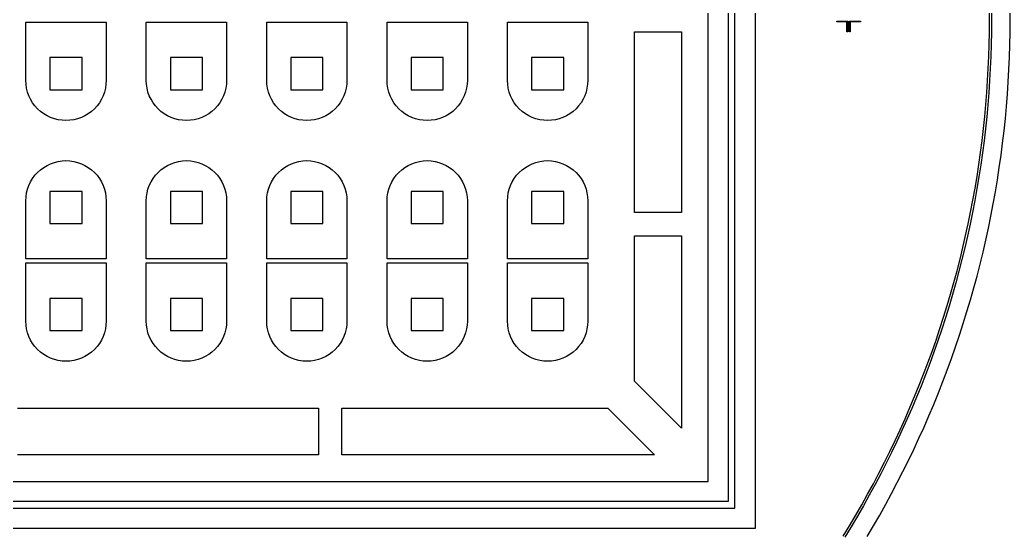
# Model space of a CAD drawing. Extents: x -25 to 122, y -49 to 104.
# Drawn here: x 46.9 to 122.4, y -11.5 to 27.5 of the extents above; entities that cross this region are included whole.
import ezdxf

# ---------------------------------------------------------------- set-up
doc = ezdxf.new("R2010")
doc.units = 0

msp = doc.modelspace()

# ---------------------------------------------------------------- linework, layer by layer
for p, q in [((102.919, 66.235), (102.919, -11.209)), ((100.881, 64.197), (100.881, -9.17099)), ((101.39, -9.6805), (101.39, 64.7065)), ((99.3525, -7.64249), (99.3525, 62.6685)), ((120.78, 27.513), (120.774, 28.4324)), ((120.924, 28.4343), (120.93, 27.513)), ((122.355, 27.513), (122.349, 28.4518)), ((47.3835, 22.9275), (47.3835, 27.3602)), ((47.3835, 27.3602), (53.4975, 27.3602)), ((53.4975, 27.3602), (53.4975, 22.9275)), ((56.5545, 22.9275), (56.5545, 27.3602)), ((56.5545, 27.3602), (62.6685, 27.3602)), ((62.6685, 27.3602), (62.6685, 22.9275)), ((65.7255, 22.9275), (65.7255, 27.3602)), ((65.7255, 27.3602), (71.8395, 27.3602)), ((71.8395, 27.3602), (71.8395, 22.9275)), ((74.8965, 22.9275), (74.8965, 27.3602)), ((74.8965, 27.3602), (81.0105, 27.3602)), ((81.0105, 27.3602), (81.0105, 22.9275)), ((84.0675, 22.9275), (84.0675, 27.3602)), ((84.0675, 27.3602), (90.1815, 27.3602)), ((90.1815, 27.3602), (90.1815, 22.9275)), ((109.16, 27.3856), (109.16, 27.4493)), ((109.16, 27.4493), (109.988, 27.4493)), ((109.925, 27.3856), (109.16, 27.3856)), ((109.925, 26.6214), (109.925, 27.3856)), ((109.988, 27.4493), (109.988, 26.6214)), ((110.116, 26.6214), (110.116, 27.4493)), ((110.116, 27.4493), (110.944, 27.4493)), ((110.944, 27.3856), (110.179, 27.3856)), ((110.179, 27.3856), (110.179, 26.6214)), ((110.944, 27.4493), (110.944, 27.3856)), ((120.774, 26.5936), (120.78, 27.513)), ((120.93, 27.513), (120.924, 26.5917)), ((122.349, 26.5742), (122.355, 27.513)), ((93.748, 12.8649), (93.748, 26.6214)), ((93.748, 26.6214), (97.3145, 26.6214)), ((97.3145, 26.6214), (97.3145, 12.8649)), ((109.988, 26.6214), (109.925, 26.6214)), ((110.179, 26.6214), (110.116, 26.6214)), ((120.757, 25.6742), (120.774, 26.5936)), ((120.924, 26.5917), (120.907, 25.6706)), ((122.332, 25.6356), (122.349, 26.5742)), ((120.729, 24.7552), (120.757, 25.6742)), ((120.907, 25.6706), (120.879, 24.7497)), ((122.303, 24.6972), (122.332, 25.6356)), ((51.6633, 24.6598), (49.2177, 24.6598)), ((49.2177, 24.6598), (49.2177, 22.2142)), ((51.6633, 22.2142), (51.6633, 24.6598)), ((60.8343, 24.6598), (58.3887, 24.6598)), ((58.3887, 24.6598), (58.3887, 22.2142)), ((60.8343, 22.2142), (60.8343, 24.6598)), ((70.0053, 24.6598), (67.5597, 24.6598)), ((67.5597, 24.6598), (67.5597, 22.2142)), ((70.0053, 22.2142), (70.0053, 24.6598)), ((79.1763, 24.6598), (76.7307, 24.6598)), ((76.7307, 24.6598), (76.7307, 22.2142)), ((79.1763, 22.2142), (79.1763, 24.6598)), ((88.3473, 24.6598), (85.9017, 24.6598)), ((85.9017, 24.6598), (85.9017, 22.2142)), ((88.3473, 22.2142), (88.3473, 24.6598)), ((120.69, 23.8366), (120.729, 24.7552)), ((120.879, 24.7497), (120.84, 23.8292)), ((122.263, 23.7593), (122.303, 24.6972)), ((120.639, 22.9185), (120.69, 23.8366)), ((120.84, 23.8292), (120.789, 22.9093)), ((122.211, 22.822), (122.263, 23.7593)), ((47.3982, 22.6279), (47.3835, 22.9275)), ((53.4975, 22.9275), (53.4828, 22.6279)), ((56.5692, 22.6279), (56.5545, 22.9275)), ((62.6685, 22.9275), (62.6538, 22.6279)), ((65.7402, 22.6279), (65.7255, 22.9275)), ((71.8395, 22.9275), (71.8248, 22.6279)), ((74.9112, 22.6279), (74.8965, 22.9275)), ((81.0105, 22.9275), (80.9958, 22.6279)), ((84.0822, 22.6279), (84.0675, 22.9275)), ((90.1815, 22.9275), (90.1668, 22.6279)), ((120.577, 22.0012), (120.639, 22.9185)), ((120.789, 22.9093), (120.727, 21.9901)), ((122.148, 21.8853), (122.211, 22.822)), ((47.4422, 22.3311), (47.3982, 22.6279)), ((47.5151, 22.0401), (47.4422, 22.3311)), ((47.6162, 21.7576), (47.5151, 22.0401)), ((49.2177, 22.2142), (51.6633, 22.2142)), ((53.3659, 22.0401), (53.2648, 21.7576)), ((53.4388, 22.3311), (53.3659, 22.0401)), ((53.4828, 22.6279), (53.4388, 22.3311)), ((56.6132, 22.3311), (56.5692, 22.6279)), ((56.6861, 22.0401), (56.6132, 22.3311)), ((56.7872, 21.7576), (56.6861, 22.0401)), ((58.3887, 22.2142), (60.8343, 22.2142)), ((62.5368, 22.0401), (62.4358, 21.7576)), ((62.6098, 22.3311), (62.5368, 22.0401)), ((62.6538, 22.6279), (62.6098, 22.3311)), ((65.7842, 22.3311), (65.7402, 22.6279)), ((65.8571, 22.0401), (65.7842, 22.3311)), ((65.9582, 21.7576), (65.8571, 22.0401)), ((67.5597, 22.2142), (70.0053, 22.2142)), ((71.7079, 22.0401), (71.6068, 21.7576)), ((71.7807, 22.3311), (71.7079, 22.0401)), ((71.8248, 22.6279), (71.7807, 22.3311)), ((74.9552, 22.3311), (74.9112, 22.6279)), ((75.0281, 22.0401), (74.9552, 22.3311)), ((75.1292, 21.7576), (75.0281, 22.0401)), ((76.7307, 22.2142), (79.1763, 22.2142)), ((80.8789, 22.0401), (80.7778, 21.7576)), ((80.9518, 22.3311), (80.8789, 22.0401)), ((80.9958, 22.6279), (80.9518, 22.3311)), ((84.1262, 22.3311), (84.0822, 22.6279)), ((84.1991, 22.0401), (84.1262, 22.3311)), ((84.3002, 21.7576), (84.1991, 22.0401)), ((85.9017, 22.2142), (88.3473, 22.2142)), ((90.0499, 22.0401), (89.9488, 21.7576)), ((90.1228, 22.3311), (90.0499, 22.0401)), ((90.1668, 22.6279), (90.1228, 22.3311)), ((120.504, 21.0846), (120.577, 22.0012)), ((120.727, 21.9901), (120.653, 21.0718)), ((122.073, 20.9495), (122.148, 21.8853)), ((47.7445, 21.4864), (47.6162, 21.7576)), ((47.8987, 21.2291), (47.7445, 21.4864)), ((48.0774, 20.9882), (47.8987, 21.2291)), ((52.9823, 21.2291), (52.8036, 20.9882)), ((53.1365, 21.4864), (52.9823, 21.2291)), ((53.2648, 21.7576), (53.1365, 21.4864)), ((56.9155, 21.4864), (56.7872, 21.7576)), ((57.0697, 21.2291), (56.9155, 21.4864)), ((57.2484, 20.9882), (57.0697, 21.2291)), ((62.1533, 21.2291), (61.9746, 20.9882)), ((62.3075, 21.4864), (62.1533, 21.2291)), ((62.4358, 21.7576), (62.3075, 21.4864)), ((66.0865, 21.4864), (65.9582, 21.7576)), ((66.2407, 21.2291), (66.0865, 21.4864)), ((66.4194, 20.9882), (66.2407, 21.2291)), ((71.3243, 21.2291), (71.1456, 20.9882)), ((71.4785, 21.4864), (71.3243, 21.2291)), ((71.6068, 21.7576), (71.4785, 21.4864)), ((75.2575, 21.4864), (75.1292, 21.7576)), ((75.4117, 21.2291), (75.2575, 21.4864)), ((75.5904, 20.9882), (75.4117, 21.2291)), ((80.4953, 21.2291), (80.3166, 20.9882)), ((80.6495, 21.4864), (80.4953, 21.2291)), ((80.7778, 21.7576), (80.6495, 21.4864)), ((84.4285, 21.4864), (84.3002, 21.7576)), ((84.5827, 21.2291), (84.4285, 21.4864)), ((84.7614, 20.9882), (84.5827, 21.2291)), ((89.6663, 21.2291), (89.4876, 20.9882)), ((89.8205, 21.4864), (89.6663, 21.2291)), ((89.9488, 21.7576), (89.8205, 21.4864)), ((48.2789, 20.7659), (48.0774, 20.9882)), ((48.5012, 20.5644), (48.2789, 20.7659)), ((48.7421, 20.3857), (48.5012, 20.5644)), ((48.9994, 20.2315), (48.7421, 20.3857)), ((52.1389, 20.3857), (51.8815, 20.2315)), ((52.3798, 20.5644), (52.1389, 20.3857)), ((52.6021, 20.7659), (52.3798, 20.5644)), ((52.8036, 20.9882), (52.6021, 20.7659)), ((57.4499, 20.7659), (57.2484, 20.9882)), ((57.6722, 20.5644), (57.4499, 20.7659)), ((57.9131, 20.3857), (57.6722, 20.5644)), ((58.1704, 20.2315), (57.9131, 20.3857)), ((61.3099, 20.3857), (61.0526, 20.2315)), ((61.5508, 20.5644), (61.3099, 20.3857)), ((61.7731, 20.7659), (61.5508, 20.5644)), ((61.9746, 20.9882), (61.7731, 20.7659)), ((66.6209, 20.7659), (66.4194, 20.9882)), ((66.8432, 20.5644), (66.6209, 20.7659)), ((67.0841, 20.3857), (66.8432, 20.5644)), ((67.3414, 20.2315), (67.0841, 20.3857)), ((70.4809, 20.3857), (70.2235, 20.2315)), ((70.7218, 20.5644), (70.4809, 20.3857)), ((70.9441, 20.7659), (70.7218, 20.5644)), ((71.1456, 20.9882), (70.9441, 20.7659)), ((75.7919, 20.7659), (75.5904, 20.9882)), ((76.0142, 20.5644), (75.7919, 20.7659)), ((76.2551, 20.3857), (76.0142, 20.5644)), ((76.5124, 20.2315), (76.2551, 20.3857)), ((79.6519, 20.3857), (79.3945, 20.2315)), ((79.8928, 20.5644), (79.6519, 20.3857)), ((80.1151, 20.7659), (79.8928, 20.5644)), ((80.3166, 20.9882), (80.1151, 20.7659)), ((84.9629, 20.7659), (84.7614, 20.9882)), ((85.1852, 20.5644), (84.9629, 20.7659)), ((85.4261, 20.3857), (85.1852, 20.5644)), ((85.6834, 20.2315), (85.4261, 20.3857)), ((88.8229, 20.3857), (88.5656, 20.2315)), ((89.0638, 20.5644), (88.8229, 20.3857)), ((89.2861, 20.7659), (89.0638, 20.5644)), ((89.4876, 20.9882), (89.2861, 20.7659)), ((120.419, 20.1691), (120.504, 21.0846)), ((120.653, 21.0718), (120.568, 20.1544)), ((121.987, 20.0147), (122.073, 20.9495)), ((49.2706, 20.1032), (48.9994, 20.2315)), ((49.5531, 20.0021), (49.2706, 20.1032)), ((49.8441, 19.9292), (49.5531, 20.0021)), ((50.1409, 19.8852), (49.8441, 19.9292)), ((50.4405, 19.8705), (50.1409, 19.8852)), ((50.7401, 19.8852), (50.4405, 19.8705)), ((51.0369, 19.9292), (50.7401, 19.8852)), ((51.3279, 20.0021), (51.0369, 19.9292)), ((51.6104, 20.1032), (51.3279, 20.0021)), ((51.8815, 20.2315), (51.6104, 20.1032)), ((58.4416, 20.1032), (58.1704, 20.2315)), ((58.7241, 20.0021), (58.4416, 20.1032)), ((59.0151, 19.9292), (58.7241, 20.0021)), ((59.3119, 19.8852), (59.0151, 19.9292)), ((59.6115, 19.8705), (59.3119, 19.8852)), ((59.9111, 19.8852), (59.6115, 19.8705)), ((60.2079, 19.9292), (59.9111, 19.8852)), ((60.4989, 20.0021), (60.2079, 19.9292)), ((60.7813, 20.1032), (60.4989, 20.0021)), ((61.0526, 20.2315), (60.7813, 20.1032)), ((67.6126, 20.1032), (67.3414, 20.2315)), ((67.8951, 20.0021), (67.6126, 20.1032)), ((68.1861, 19.9292), (67.8951, 20.0021)), ((68.4829, 19.8852), (68.1861, 19.9292)), ((68.7825, 19.8705), (68.4829, 19.8852)), ((69.0821, 19.8852), (68.7825, 19.8705)), ((69.3789, 19.9292), (69.0821, 19.8852)), ((69.6699, 20.0021), (69.3789, 19.9292)), ((69.9523, 20.1032), (69.6699, 20.0021)), ((70.2235, 20.2315), (69.9523, 20.1032)), ((76.7836, 20.1032), (76.5124, 20.2315)), ((77.0661, 20.0021), (76.7836, 20.1032)), ((77.3571, 19.9292), (77.0661, 20.0021)), ((77.6539, 19.8852), (77.3571, 19.9292)), ((77.9535, 19.8705), (77.6539, 19.8852)), ((78.2531, 19.8852), (77.9535, 19.8705)), ((78.5499, 19.9292), (78.2531, 19.8852)), ((78.8409, 20.0021), (78.5499, 19.9292)), ((79.1234, 20.1032), (78.8409, 20.0021)), ((79.3945, 20.2315), (79.1234, 20.1032)), ((85.9546, 20.1032), (85.6834, 20.2315)), ((86.2371, 20.0021), (85.9546, 20.1032)), ((86.5281, 19.9292), (86.2371, 20.0021)), ((86.8249, 19.8852), (86.5281, 19.9292)), ((87.1245, 19.8705), (86.8249, 19.8852)), ((87.4241, 19.8852), (87.1245, 19.8705)), ((87.7209, 19.9292), (87.4241, 19.8852)), ((88.0119, 20.0021), (87.7209, 19.9292)), ((88.2943, 20.1032), (88.0119, 20.0021)), ((88.5656, 20.2315), (88.2943, 20.1032)), ((120.323, 19.2546), (120.419, 20.1691)), ((120.568, 20.1544), (120.473, 19.2381)), ((121.889, 19.081), (121.987, 20.0147)), ((120.217, 18.3414), (120.323, 19.2546)), ((120.473, 19.2381), (120.365, 18.323)), ((121.78, 18.1486), (121.889, 19.081)), ((120.098, 17.4295), (120.217, 18.3414)), ((120.365, 18.323), (120.247, 17.4093)), ((121.659, 17.2176), (121.78, 18.1486)), ((119.969, 16.5192), (120.098, 17.4295)), ((120.247, 17.4093), (120.117, 16.4972)), ((49.2706, 16.5808), (49.5531, 16.6819)), ((49.5531, 16.6819), (49.8441, 16.7547)), ((49.8441, 16.7547), (50.1409, 16.7988)), ((50.1409, 16.7988), (50.4405, 16.8135)), ((50.4405, 16.8135), (50.7401, 16.7988)), ((50.7401, 16.7988), (51.0369, 16.7547)), ((51.0369, 16.7547), (51.3279, 16.6819)), ((51.3279, 16.6819), (51.6104, 16.5808)), ((58.4416, 16.5808), (58.7241, 16.6819)), ((58.7241, 16.6819), (59.0151, 16.7547)), ((59.0151, 16.7547), (59.3119, 16.7988)), ((59.3119, 16.7988), (59.6115, 16.8135)), ((59.6115, 16.8135), (59.9111, 16.7988)), ((59.9111, 16.7988), (60.2079, 16.7547)), ((60.2079, 16.7547), (60.4989, 16.6819)), ((60.4989, 16.6819), (60.7813, 16.5808)), ((67.6126, 16.5808), (67.8951, 16.6819)), ((67.8951, 16.6819), (68.1861, 16.7547)), ((68.1861, 16.7547), (68.4829, 16.7988)), ((68.4829, 16.7988), (68.7825, 16.8135)), ((68.7825, 16.8135), (69.0821, 16.7988)), ((69.0821, 16.7988), (69.3789, 16.7547)), ((69.3789, 16.7547), (69.6699, 16.6819)), ((69.6699, 16.6819), (69.9523, 16.5808)), ((76.7836, 16.5808), (77.0661, 16.6819)), ((77.0661, 16.6819), (77.3571, 16.7547)), ((77.3571, 16.7547), (77.6539, 16.7988)), ((77.6539, 16.7988), (77.9535, 16.8135)), ((77.9535, 16.8135), (78.2531, 16.7988)), ((78.2531, 16.7988), (78.5499, 16.7547)), ((78.5499, 16.7547), (78.8409, 16.6819)), ((78.8409, 16.6819), (79.1234, 16.5808)), ((85.9546, 16.5808), (86.2371, 16.6819)), ((86.2371, 16.6819), (86.5281, 16.7547)), ((86.5281, 16.7547), (86.8249, 16.7988)), ((86.8249, 16.7988), (87.1245, 16.8135)), ((87.1245, 16.8135), (87.4241, 16.7988)), ((87.4241, 16.7988), (87.7209, 16.7547)), ((87.7209, 16.7547), (88.0119, 16.6819)), ((88.0119, 16.6819), (88.2943, 16.5808)), ((121.527, 16.2881), (121.659, 17.2176)), ((48.0774, 15.6958), (48.2789, 15.9181)), ((48.2789, 15.9181), (48.5012, 16.1196)), ((48.5012, 16.1196), (48.7421, 16.2983)), ((48.7421, 16.2983), (48.9994, 16.4525)), ((48.9994, 16.4525), (49.2706, 16.5808)), ((51.6104, 16.5808), (51.8815, 16.4525)), ((51.8815, 16.4525), (52.1389, 16.2983)), ((52.1389, 16.2983), (52.3798, 16.1196)), ((52.3798, 16.1196), (52.6021, 15.9181)), ((52.6021, 15.9181), (52.8036, 15.6958)), ((57.2484, 15.6958), (57.4499, 15.9181)), ((57.4499, 15.9181), (57.6722, 16.1196)), ((57.6722, 16.1196), (57.9131, 16.2983)), ((57.9131, 16.2983), (58.1704, 16.4525)), ((58.1704, 16.4525), (58.4416, 16.5808)), ((60.7813, 16.5808), (61.0526, 16.4525)), ((61.0526, 16.4525), (61.3099, 16.2983)), ((61.3099, 16.2983), (61.5508, 16.1196)), ((61.5508, 16.1196), (61.7731, 15.9181)), ((61.7731, 15.9181), (61.9746, 15.6958)), ((66.4194, 15.6958), (66.6209, 15.9181)), ((66.6209, 15.9181), (66.8432, 16.1196)), ((66.8432, 16.1196), (67.0841, 16.2983)), ((67.0841, 16.2983), (67.3414, 16.4525)), ((67.3414, 16.4525), (67.6126, 16.5808)), ((69.9523, 16.5808), (70.2235, 16.4525)), ((70.2235, 16.4525), (70.4809, 16.2983)), ((70.4809, 16.2983), (70.7218, 16.1196)), ((70.7218, 16.1196), (70.9441, 15.9181)), ((70.9441, 15.9181), (71.1456, 15.6958)), ((75.5904, 15.6958), (75.7919, 15.9181)), ((75.7919, 15.9181), (76.0142, 16.1196)), ((76.0142, 16.1196), (76.2551, 16.2983)), ((76.2551, 16.2983), (76.5124, 16.4525)), ((76.5124, 16.4525), (76.7836, 16.5808)), ((79.1234, 16.5808), (79.3945, 16.4525)), ((79.3945, 16.4525), (79.6519, 16.2983)), ((79.6519, 16.2983), (79.8928, 16.1196)), ((79.8928, 16.1196), (80.1151, 15.9181)), ((80.1151, 15.9181), (80.3166, 15.6958)), ((84.7614, 15.6958), (84.9629, 15.9181)), ((84.9629, 15.9181), (85.1852, 16.1196)), ((85.1852, 16.1196), (85.4261, 16.2983)), ((85.4261, 16.2983), (85.6834, 16.4525)), ((85.6834, 16.4525), (85.9546, 16.5808)), ((88.2943, 16.5808), (88.5656, 16.4525)), ((88.5656, 16.4525), (88.8229, 16.2983)), ((88.8229, 16.2983), (89.0638, 16.1196)), ((89.0638, 16.1196), (89.2861, 15.9181)), ((89.2861, 15.9181), (89.4876, 15.6958)), ((119.829, 15.6105), (119.969, 16.5192)), ((120.117, 16.4972), (119.977, 15.5867)), ((121.384, 15.3604), (121.527, 16.2881)), ((47.6162, 14.9263), (47.7445, 15.1975)), ((47.7445, 15.1975), (47.8987, 15.4549)), ((47.8987, 15.4549), (48.0774, 15.6958)), ((52.8036, 15.6958), (52.9823, 15.4549)), ((52.9823, 15.4549), (53.1365, 15.1975)), ((53.1365, 15.1975), (53.2648, 14.9263)), ((56.7872, 14.9263), (56.9155, 15.1975)), ((56.9155, 15.1975), (57.0697, 15.4549)), ((57.0697, 15.4549), (57.2484, 15.6958)), ((61.9746, 15.6958), (62.1533, 15.4549)), ((62.1533, 15.4549), (62.3075, 15.1975)), ((62.3075, 15.1975), (62.4358, 14.9263)), ((65.9582, 14.9263), (66.0865, 15.1975)), ((66.0865, 15.1975), (66.2407, 15.4549)), ((66.2407, 15.4549), (66.4194, 15.6958)), ((71.1456, 15.6958), (71.3243, 15.4549)), ((71.3243, 15.4549), (71.4785, 15.1975)), ((71.4785, 15.1975), (71.6068, 14.9263)), ((75.1292, 14.9263), (75.2575, 15.1975)), ((75.2575, 15.1975), (75.4117, 15.4549)), ((75.4117, 15.4549), (75.5904, 15.6958)), ((80.3166, 15.6958), (80.4953, 15.4549)), ((80.4953, 15.4549), (80.6495, 15.1975)), ((80.6495, 15.1975), (80.7778, 14.9263)), ((84.3002, 14.9263), (84.4285, 15.1975)), ((84.4285, 15.1975), (84.5827, 15.4549)), ((84.5827, 15.4549), (84.7614, 15.6958)), ((89.4876, 15.6958), (89.6663, 15.4549)), ((89.6663, 15.4549), (89.8205, 15.1975)), ((89.8205, 15.1975), (89.9488, 14.9263)), ((119.677, 14.7037), (119.829, 15.6105)), ((119.977, 15.5867), (119.825, 14.678)), ((121.229, 14.4344), (121.384, 15.3604)), ((47.3982, 14.0561), (47.4422, 14.3529)), ((47.4422, 14.3529), (47.5151, 14.6439)), ((47.5151, 14.6439), (47.6162, 14.9263)), ((51.6633, 14.4698), (49.2177, 14.4698)), ((49.2177, 14.4698), (49.2177, 12.0242)), ((51.6633, 12.0242), (51.6633, 14.4698)), ((53.2648, 14.9263), (53.3659, 14.6439)), ((53.3659, 14.6439), (53.4388, 14.3529)), ((53.4388, 14.3529), (53.4828, 14.0561)), ((56.5692, 14.0561), (56.6132, 14.3529)), ((56.6132, 14.3529), (56.6861, 14.6439)), ((56.6861, 14.6439), (56.7872, 14.9263)), ((60.8343, 14.4698), (58.3887, 14.4698)), ((58.3887, 14.4698), (58.3887, 12.0242)), ((60.8343, 12.0242), (60.8343, 14.4698)), ((62.4358, 14.9263), (62.5368, 14.6439)), ((62.5368, 14.6439), (62.6098, 14.3529)), ((62.6098, 14.3529), (62.6538, 14.0561)), ((65.7402, 14.0561), (65.7842, 14.3529)), ((65.7842, 14.3529), (65.8571, 14.6439)), ((65.8571, 14.6439), (65.9582, 14.9263)), ((70.0053, 14.4698), (67.5597, 14.4698)), ((67.5597, 14.4698), (67.5597, 12.0242)), ((70.0053, 12.0242), (70.0053, 14.4698)), ((71.6068, 14.9263), (71.7079, 14.6439)), ((71.7079, 14.6439), (71.7807, 14.3529)), ((71.7807, 14.3529), (71.8248, 14.0561)), ((74.9112, 14.0561), (74.9552, 14.3529)), ((74.9552, 14.3529), (75.0281, 14.6439)), ((75.0281, 14.6439), (75.1292, 14.9263)), ((79.1763, 14.4698), (76.7307, 14.4698)), ((76.7307, 14.4698), (76.7307, 12.0242)), ((79.1763, 12.0242), (79.1763, 14.4698)), ((80.7778, 14.9263), (80.8789, 14.6439)), ((80.8789, 14.6439), (80.9518, 14.3529)), ((80.9518, 14.3529), (80.9958, 14.0561)), ((84.0822, 14.0561), (84.1262, 14.3529)), ((84.1262, 14.3529), (84.1991, 14.6439)), ((84.1991, 14.6439), (84.3002, 14.9263)), ((88.3473, 14.4698), (85.9017, 14.4698)), ((85.9017, 14.4698), (85.9017, 12.0242)), ((88.3473, 12.0242), (88.3473, 14.4698)), ((89.9488, 14.9263), (90.0499, 14.6439)), ((90.0499, 14.6439), (90.1228, 14.3529)), ((90.1228, 14.3529), (90.1668, 14.0561)), ((119.514, 13.7987), (119.677, 14.7037)), ((119.825, 14.678), (119.662, 13.7713)), ((121.063, 13.5104), (121.229, 14.4344)), ((47.3835, 13.7565), (47.3982, 14.0561)), ((47.3835, 9.32384), (47.3835, 13.7565)), ((53.4828, 14.0561), (53.4975, 13.7565)), ((53.4975, 13.7565), (53.4975, 9.32384)), ((56.5545, 13.7565), (56.5692, 14.0561)), ((56.5545, 9.32384), (56.5545, 13.7565)), ((62.6538, 14.0561), (62.6685, 13.7565)), ((62.6685, 13.7565), (62.6685, 9.32384)), ((65.7255, 13.7565), (65.7402, 14.0561)), ((65.7255, 9.32384), (65.7255, 13.7565)), ((71.8248, 14.0561), (71.8395, 13.7565)), ((71.8395, 13.7565), (71.8395, 9.32384)), ((74.8965, 13.7565), (74.9112, 14.0561)), ((74.8965, 9.32384), (74.8965, 13.7565)), ((80.9958, 14.0561), (81.0105, 13.7565)), ((81.0105, 13.7565), (81.0105, 9.32384)), ((84.0675, 13.7565), (84.0822, 14.0561)), ((84.0675, 9.32384), (84.0675, 13.7565)), ((90.1668, 14.0561), (90.1815, 13.7565)), ((90.1815, 13.7565), (90.1815, 9.32384)), ((119.34, 12.8958), (119.514, 13.7987)), ((119.662, 13.7713), (119.487, 12.8666)), ((97.3145, 12.8649), (93.748, 12.8649)), ((119.155, 11.9952), (119.34, 12.8958)), ((119.487, 12.8666), (119.302, 11.9641)), ((120.885, 12.5886), (121.063, 13.5104)), ((120.696, 11.669), (120.885, 12.5886)), ((49.2177, 12.0242), (51.6633, 12.0242)), ((58.3887, 12.0242), (60.8343, 12.0242)), ((67.5597, 12.0242), (70.0053, 12.0242)), ((76.7307, 12.0242), (79.1763, 12.0242)), ((85.9017, 12.0242), (88.3473, 12.0242)), ((118.959, 11.0968), (119.155, 11.9952)), ((119.302, 11.9641), (119.106, 11.064)), ((120.496, 10.7517), (120.696, 11.669)), ((93.748, 0), (93.748, 11.0816)), ((93.748, 11.0816), (97.3145, 11.0816)), ((97.3145, 11.0816), (97.3145, -3.5665)), ((118.753, 10.201), (118.959, 11.0968)), ((119.106, 11.064), (118.898, 10.1663)), ((120.285, 9.83705), (120.496, 10.7517)), ((118.535, 9.30771), (118.753, 10.201)), ((118.898, 10.1663), (118.68, 9.27126)), ((120.062, 8.925), (120.285, 9.83705)), ((53.4975, 9.32384), (47.3835, 9.32384)), ((62.6685, 9.32384), (56.5545, 9.32384)), ((71.8395, 9.32384), (65.7255, 9.32384)), ((81.0105, 9.32384), (74.8965, 9.32384)), ((90.1815, 9.32384), (84.0675, 9.32384)), ((118.306, 8.41718), (118.535, 9.30771)), ((118.68, 9.27126), (118.451, 8.37895)), ((47.3835, 4.58549), (47.3835, 9.01814)), ((47.3835, 9.01814), (53.4975, 9.01814)), ((53.4975, 9.01814), (53.4975, 4.58549)), ((56.5545, 4.58549), (56.5545, 9.01814)), ((56.5545, 9.01814), (62.6685, 9.01814)), ((62.6685, 9.01814), (62.6685, 4.58549)), ((65.7255, 4.58549), (65.7255, 9.01814)), ((65.7255, 9.01814), (71.8395, 9.01814)), ((71.8395, 9.01814), (71.8395, 4.58549)), ((74.8965, 4.58549), (74.8965, 9.01814)), ((74.8965, 9.01814), (81.0105, 9.01814)), ((81.0105, 9.01814), (81.0105, 4.58549)), ((84.0675, 4.58549), (84.0675, 9.01814)), ((84.0675, 9.01814), (90.1815, 9.01814)), ((90.1815, 9.01814), (90.1815, 4.58549)), ((118.066, 7.52954), (118.306, 8.41718)), ((118.451, 8.37895), (118.21, 7.48953)), ((119.829, 8.01576), (120.062, 8.925)), ((119.584, 7.10947), (119.829, 8.01576)), ((117.815, 6.6449), (118.066, 7.52954)), ((118.21, 7.48953), (117.959, 6.60312)), ((119.328, 6.20624), (119.584, 7.10947)), ((51.6633, 6.31781), (49.2177, 6.31781)), ((49.2177, 6.31781), (49.2177, 3.87219)), ((51.6633, 3.87219), (51.6633, 6.31781)), ((60.8343, 6.31781), (58.3887, 6.31781)), ((58.3887, 6.31781), (58.3887, 3.87219)), ((60.8343, 3.87219), (60.8343, 6.31781)), ((70.0053, 6.31781), (67.5597, 6.31781)), ((67.5597, 6.31781), (67.5597, 3.87219)), ((70.0053, 3.87219), (70.0053, 6.31781)), ((79.1763, 6.31781), (76.7307, 6.31781)), ((76.7307, 6.31781), (76.7307, 3.87219)), ((79.1763, 3.87219), (79.1763, 6.31781)), ((88.3473, 6.31781), (85.9017, 6.31781)), ((85.9017, 6.31781), (85.9017, 3.87219)), ((88.3473, 3.87219), (88.3473, 6.31781)), ((117.554, 5.76341), (117.815, 6.6449)), ((117.959, 6.60312), (117.697, 5.71986)), ((119.061, 5.30621), (119.328, 6.20624)), ((117.281, 4.88519), (117.554, 5.76341)), ((117.697, 5.71986), (117.424, 4.83989)), ((118.783, 4.40953), (119.061, 5.30621)), ((47.3982, 4.28587), (47.3835, 4.58549)), ((53.4975, 4.58549), (53.4828, 4.28587)), ((56.5692, 4.28587), (56.5545, 4.58549)), ((62.6685, 4.58549), (62.6538, 4.28587)), ((65.7402, 4.28587), (65.7255, 4.58549)), ((71.8395, 4.58549), (71.8248, 4.28587)), ((74.9112, 4.28587), (74.8965, 4.58549)), ((81.0105, 4.58549), (80.9958, 4.28587)), ((84.0822, 4.28587), (84.0675, 4.58549)), ((90.1815, 4.58549), (90.1668, 4.28587)), ((116.998, 4.01039), (117.281, 4.88519)), ((117.424, 4.83989), (117.141, 3.96333)), ((47.4422, 3.98911), (47.3982, 4.28587)), ((47.5151, 3.69809), (47.4422, 3.98911)), ((49.2177, 3.87219), (51.6633, 3.87219)), ((53.4388, 3.98911), (53.3659, 3.69809)), ((53.4828, 4.28587), (53.4388, 3.98911)), ((56.6132, 3.98911), (56.5692, 4.28587)), ((56.6861, 3.69809), (56.6132, 3.98911)), ((58.3887, 3.87219), (60.8343, 3.87219)), ((62.6098, 3.98911), (62.5368, 3.69809)), ((62.6538, 4.28587), (62.6098, 3.98911)), ((65.7842, 3.98911), (65.7402, 4.28587)), ((65.8571, 3.69809), (65.7842, 3.98911)), ((67.5597, 3.87219), (70.0053, 3.87219)), ((71.7807, 3.98911), (71.7079, 3.69809)), ((71.8248, 4.28587), (71.7807, 3.98911)), ((74.9552, 3.98911), (74.9112, 4.28587)), ((75.0281, 3.69809), (74.9552, 3.98911)), ((76.7307, 3.87219), (79.1763, 3.87219)), ((80.9518, 3.98911), (80.8789, 3.69809)), ((80.9958, 4.28587), (80.9518, 3.98911)), ((84.1262, 3.98911), (84.0822, 4.28587)), ((84.1991, 3.69809), (84.1262, 3.98911)), ((85.9017, 3.87219), (88.3473, 3.87219)), ((90.1228, 3.98911), (90.0499, 3.69809)), ((90.1668, 4.28587), (90.1228, 3.98911)), ((116.705, 3.13911), (116.998, 4.01039)), ((117.141, 3.96333), (116.846, 3.09032)), ((118.494, 3.51634), (118.783, 4.40953)), ((47.6162, 3.41563), (47.5151, 3.69809)), ((47.7445, 3.14444), (47.6162, 3.41563)), ((47.8987, 2.88712), (47.7445, 3.14444)), ((53.1365, 3.14444), (52.9823, 2.88712)), ((53.2648, 3.41563), (53.1365, 3.14444)), ((53.3659, 3.69809), (53.2648, 3.41563)), ((56.7872, 3.41563), (56.6861, 3.69809)), ((56.9155, 3.14444), (56.7872, 3.41563)), ((57.0697, 2.88712), (56.9155, 3.14444)), ((62.3075, 3.14444), (62.1533, 2.88712)), ((62.4358, 3.41563), (62.3075, 3.14444)), ((62.5368, 3.69809), (62.4358, 3.41563)), ((65.9582, 3.41563), (65.8571, 3.69809)), ((66.0865, 3.14444), (65.9582, 3.41563)), ((66.2407, 2.88712), (66.0865, 3.14444)), ((71.4785, 3.14444), (71.3243, 2.88712)), ((71.6068, 3.41563), (71.4785, 3.14444)), ((71.7079, 3.69809), (71.6068, 3.41563)), ((75.1292, 3.41563), (75.0281, 3.69809)), ((75.2575, 3.14444), (75.1292, 3.41563)), ((75.4117, 2.88712), (75.2575, 3.14444)), ((80.6495, 3.14444), (80.4953, 2.88712)), ((80.7778, 3.41563), (80.6495, 3.14444)), ((80.8789, 3.69809), (80.7778, 3.41563)), ((84.3002, 3.41563), (84.1991, 3.69809)), ((84.4285, 3.14444), (84.3002, 3.41563)), ((84.5827, 2.88712), (84.4285, 3.14444)), ((89.8205, 3.14444), (89.6663, 2.88712)), ((89.9488, 3.41563), (89.8205, 3.14444)), ((90.0499, 3.69809), (89.9488, 3.41563)), ((116.4, 2.27151), (116.705, 3.13911)), ((116.846, 3.09032), (116.541, 2.22099)), ((118.194, 2.62675), (118.494, 3.51634)), ((48.0774, 2.64616), (47.8987, 2.88712)), ((48.2789, 2.42387), (48.0774, 2.64616)), ((48.5012, 2.2224), (48.2789, 2.42387)), ((52.6021, 2.42387), (52.3798, 2.2224)), ((52.8036, 2.64616), (52.6021, 2.42387)), ((52.9823, 2.88712), (52.8036, 2.64616)), ((57.2484, 2.64616), (57.0697, 2.88712)), ((57.4499, 2.42387), (57.2484, 2.64616)), ((57.6722, 2.2224), (57.4499, 2.42387)), ((61.7731, 2.42387), (61.5508, 2.2224)), ((61.9746, 2.64616), (61.7731, 2.42387)), ((62.1533, 2.88712), (61.9746, 2.64616)), ((66.4194, 2.64616), (66.2407, 2.88712)), ((66.6209, 2.42387), (66.4194, 2.64616)), ((66.8432, 2.2224), (66.6209, 2.42387)), ((70.9441, 2.42387), (70.7218, 2.2224)), ((71.1456, 2.64616), (70.9441, 2.42387)), ((71.3243, 2.88712), (71.1456, 2.64616)), ((75.5904, 2.64616), (75.4117, 2.88712)), ((75.7919, 2.42387), (75.5904, 2.64616)), ((76.0142, 2.2224), (75.7919, 2.42387)), ((80.1151, 2.42387), (79.8928, 2.2224)), ((80.3166, 2.64616), (80.1151, 2.42387)), ((80.4953, 2.88712), (80.3166, 2.64616)), ((84.7614, 2.64616), (84.5827, 2.88712)), ((84.9629, 2.42387), (84.7614, 2.64616)), ((85.1852, 2.2224), (84.9629, 2.42387)), ((89.2861, 2.42387), (89.0638, 2.2224)), ((89.4876, 2.64616), (89.2861, 2.42387)), ((89.6663, 2.88712), (89.4876, 2.64616)), ((116.085, 1.40771), (116.4, 2.27151)), ((117.883, 1.74092), (118.194, 2.62675)), ((48.7421, 2.0437), (48.5012, 2.2224)), ((48.9994, 1.88947), (48.7421, 2.0437)), ((49.2706, 1.7612), (48.9994, 1.88947)), ((49.5531, 1.66013), (49.2706, 1.7612)), ((49.8441, 1.58723), (49.5531, 1.66013)), ((50.1409, 1.54321), (49.8441, 1.58723)), ((50.4405, 1.52849), (50.1409, 1.54321)), ((50.7401, 1.54321), (50.4405, 1.52849)), ((51.0369, 1.58723), (50.7401, 1.54321)), ((51.3279, 1.66013), (51.0369, 1.58723)), ((51.6104, 1.7612), (51.3279, 1.66013)), ((51.8815, 1.88947), (51.6104, 1.7612)), ((52.1389, 2.0437), (51.8815, 1.88947)), ((52.3798, 2.2224), (52.1389, 2.0437)), ((57.9131, 2.0437), (57.6722, 2.2224)), ((58.1704, 1.88947), (57.9131, 2.0437)), ((58.4416, 1.7612), (58.1704, 1.88947)), ((58.7241, 1.66013), (58.4416, 1.7612)), ((59.0151, 1.58723), (58.7241, 1.66013)), ((59.3119, 1.54321), (59.0151, 1.58723)), ((59.6115, 1.52849), (59.3119, 1.54321)), ((59.9111, 1.54321), (59.6115, 1.52849)), ((60.2079, 1.58723), (59.9111, 1.54321)), ((60.4989, 1.66013), (60.2079, 1.58723)), ((60.7813, 1.7612), (60.4989, 1.66013)), ((61.0526, 1.88947), (60.7813, 1.7612)), ((61.3099, 2.0437), (61.0526, 1.88947)), ((61.5508, 2.2224), (61.3099, 2.0437)), ((67.0841, 2.0437), (66.8432, 2.2224)), ((67.3414, 1.88947), (67.0841, 2.0437)), ((67.6126, 1.7612), (67.3414, 1.88947)), ((67.8951, 1.66013), (67.6126, 1.7612)), ((68.1861, 1.58723), (67.8951, 1.66013)), ((68.4829, 1.54321), (68.1861, 1.58723)), ((68.7825, 1.52849), (68.4829, 1.54321)), ((69.0821, 1.54321), (68.7825, 1.52849)), ((69.3789, 1.58723), (69.0821, 1.54321)), ((69.6699, 1.66013), (69.3789, 1.58723)), ((69.9523, 1.7612), (69.6699, 1.66013)), ((70.2235, 1.88947), (69.9523, 1.7612)), ((70.4809, 2.0437), (70.2235, 1.88947)), ((70.7218, 2.2224), (70.4809, 2.0437)), ((76.2551, 2.0437), (76.0142, 2.2224)), ((76.5124, 1.88947), (76.2551, 2.0437)), ((76.7836, 1.7612), (76.5124, 1.88947)), ((77.0661, 1.66013), (76.7836, 1.7612)), ((77.3571, 1.58723), (77.0661, 1.66013)), ((77.6539, 1.54321), (77.3571, 1.58723)), ((77.9535, 1.52849), (77.6539, 1.54321)), ((78.2531, 1.54321), (77.9535, 1.52849)), ((78.5499, 1.58723), (78.2531, 1.54321)), ((78.8409, 1.66013), (78.5499, 1.58723)), ((79.1234, 1.7612), (78.8409, 1.66013)), ((79.3945, 1.88947), (79.1234, 1.7612)), ((79.6519, 2.0437), (79.3945, 1.88947)), ((79.8928, 2.2224), (79.6519, 2.0437)), ((85.4261, 2.0437), (85.1852, 2.2224)), ((85.6834, 1.88947), (85.4261, 2.0437)), ((85.9546, 1.7612), (85.6834, 1.88947)), ((86.2371, 1.66013), (85.9546, 1.7612)), ((86.5281, 1.58723), (86.2371, 1.66013)), ((86.8249, 1.54321), (86.5281, 1.58723)), ((87.1245, 1.52849), (86.8249, 1.54321)), ((87.4241, 1.54321), (87.1245, 1.52849)), ((87.7209, 1.58723), (87.4241, 1.54321)), ((88.0119, 1.66013), (87.7209, 1.58723)), ((88.2943, 1.7612), (88.0119, 1.66013)), ((88.5656, 1.88947), (88.2943, 1.7612)), ((88.8229, 2.0437), (88.5656, 1.88947)), ((89.0638, 2.2224), (88.8229, 2.0437)), ((116.541, 2.22099), (116.226, 1.35545)), ((117.561, 0.85896), (117.883, 1.74092)), ((115.759, 0.54785), (116.085, 1.40771)), ((116.226, 1.35545), (115.899, 0.49387)), ((117.229, -0.01897), (117.561, 0.85896)), ((97.3145, -3.5665), (93.748, 0)), ((115.423, -0.30794), (115.759, 0.54785)), ((115.899, 0.49387), (115.563, -0.36363)), ((115.077, -1.15955), (115.423, -0.30794)), ((115.563, -0.36363), (115.215, -1.21695)), ((116.886, -0.89276), (117.229, -0.01897)), ((114.72, -2.00685), (115.077, -1.15955)), ((115.215, -1.21695), (114.857, -2.06595)), ((116.532, -1.76227), (116.886, -0.89276)), ((46.7466, -2.03799), (69.6741, -2.03799)), ((69.6741, -2.03799), (69.6741, -5.60449)), ((71.4574, -5.60449), (71.4574, -2.03799)), ((71.4574, -2.03799), (91.71, -2.03799)), ((91.71, -2.03799), (95.2765, -5.60449)), ((114.352, -2.8497), (114.72, -2.00685)), ((114.857, -2.06595), (114.489, -2.91049)), ((116.167, -2.62738), (116.532, -1.76227)), ((113.974, -3.68797), (114.352, -2.8497)), ((114.489, -2.91049), (114.111, -3.75044)), ((115.792, -3.48796), (116.167, -2.62738)), ((113.586, -4.52156), (113.974, -3.68797)), ((114.111, -3.75044), (113.722, -4.58569)), ((115.406, -4.34386), (115.792, -3.48796)), ((113.188, -5.35031), (113.586, -4.52156)), ((115.01, -5.19496), (115.406, -4.34386)), ((113.722, -4.58569), (113.323, -5.41611)), ((114.604, -6.04114), (115.01, -5.19496)), ((69.6741, -5.60449), (46.7466, -5.60449)), ((95.2765, -5.60449), (71.4574, -5.60449)), ((112.78, -6.17412), (113.188, -5.35031)), ((113.323, -5.41611), (112.914, -6.24156)), ((112.361, -6.99286), (112.78, -6.17412)), ((112.914, -6.24156), (112.495, -7.06194)), ((114.187, -6.88226), (114.604, -6.04114)), ((111.933, -7.8064), (112.361, -6.99286)), ((112.495, -7.06194), (112.065, -7.87711)), ((113.759, -7.7182), (114.187, -6.88226)), ((-7.64249, -7.64249), (99.3525, -7.64249)), ((111.495, -8.61461), (111.933, -7.8064)), ((112.065, -7.87711), (111.626, -8.68694)), ((113.322, -8.54884), (113.759, -7.7182)), ((111.046, -9.41739), (111.495, -8.61461)), ((111.626, -8.68694), (111.177, -9.49133)), ((112.874, -9.37405), (113.322, -8.54884)), ((-9.6805, -9.6805), (101.39, -9.6805)), ((100.881, -9.17099), (-9.17099, -9.17099)), ((110.588, -10.2146), (111.046, -9.41739)), ((111.177, -9.49133), (110.718, -10.2901)), ((112.417, -10.1937), (112.874, -9.37405)), ((110.12, -11.0061), (110.588, -10.2146)), ((110.718, -10.2901), (110.249, -11.0833)), ((111.949, -11.0077), (112.417, -10.1937)), ((102.919, -11.209), (-11.209, -11.209)), ((109.643, -11.7919), (110.12, -11.0061)), ((110.249, -11.0833), (109.77, -11.8706)), ((111.471, -11.8159), (111.949, -11.0077))]:
    msp.add_line(p, q)

doc.saveas('drawing.dxf')
